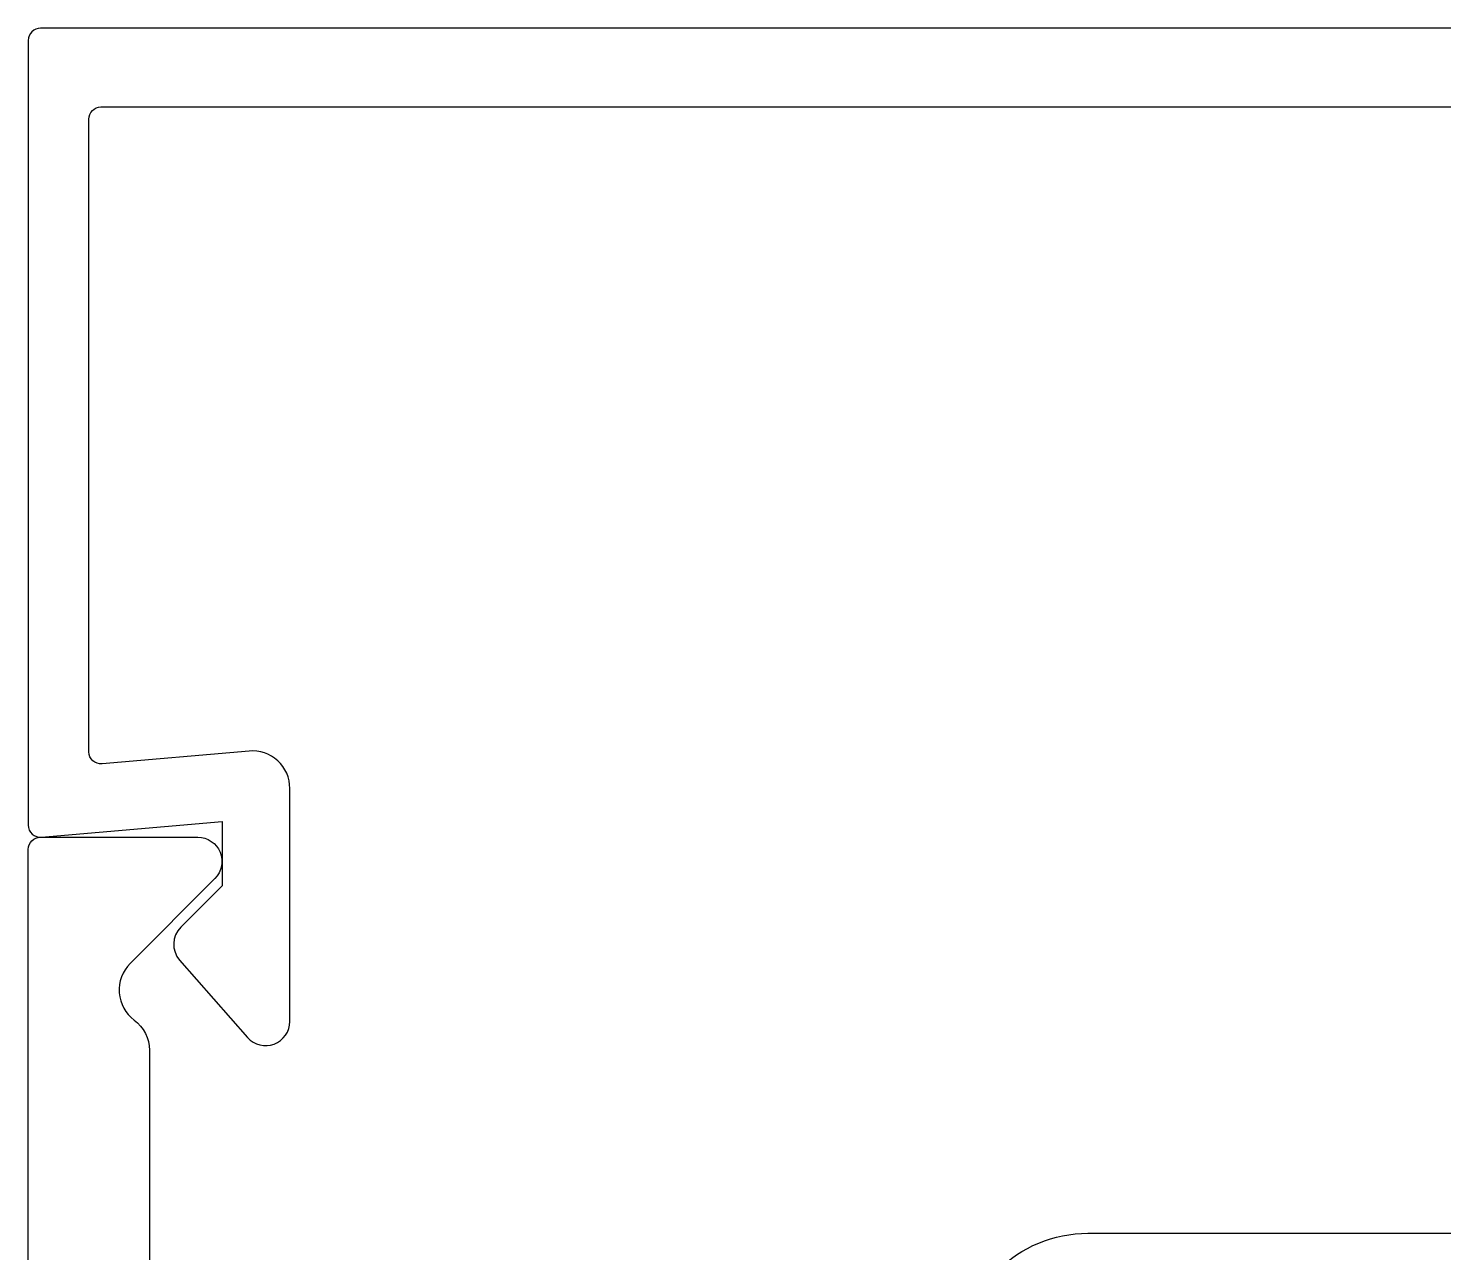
# Model space of a CAD drawing. Extents: x -23 to 190, y -172 to 85.
# Drawn here: x 6.363 to 7.531, y 65.559 to 66.57 of the extents above; entities that cross this region are included whole.
import ezdxf

# ---------------------------------------------------------------- set-up
doc = ezdxf.new("R2010")
doc.units = 0
doc.header["$MEASUREMENT"] = 0
doc.layers.get('0').update_dxf_attribs({"linetype": 'CONTINUOUS'})
doc.layers.add('FRAME', color=1, linetype='CONTINUOUS')

# ---------------------------------------------------------------- blocks, each defined once
blk = doc.blocks.new('3806 MULLION')
for points in [[(-4.5, 0), (-4.5, 0.5355, -0.414214), (-4.49, 0.5455), (-4.36, 0.5455, -0.668179), (-4.3459, 0.5114), (-4.4159, 0.4413, 0.457629), (-4.4125, 0.3945, -0.237131), (-4.4, 0.3696), (-4.4, 0.0725, 0.414214)], [(-3.731, 0.1125, -0.414214), (-3.625, 0.2185), (-1.674, 0.2185)]]:
    blk.add_lwpolyline(points, format="xyb")

msp = doc.modelspace()

# ---------------------------------------------------------------- linework, layer by layer
at = {"layer": 'FRAME'}
msp.add_lwpolyline([(9.9935, 66.5699), (6.3725, 66.5699, 0.414214), (6.3625, 66.5599), (6.3625, 65.9119, 0.440011), (6.3734, 65.9019), (6.5225, 65.9149), (6.5225, 65.8619), (6.4884, 65.8277, 0.395486), (6.4875, 65.8004), (6.5435, 65.7366, 0.691708), (6.5785, 65.7499), (6.5785, 65.9422, 0.440011), (6.5448, 65.9731), (6.4234, 65.9625, -0.440011), (6.4125, 65.9724), (6.4125, 66.4949, -0.414214), (6.4225, 66.5049), (7.8935, 66.5049, -0.414214)], format="xyb", dxfattribs=at)

# ---------------------------------------------------------------- block references
msp.add_blockref('3806 MULLION', (10.8625, 65.3564), dxfattribs=at)

doc.saveas('drawing.dxf')
